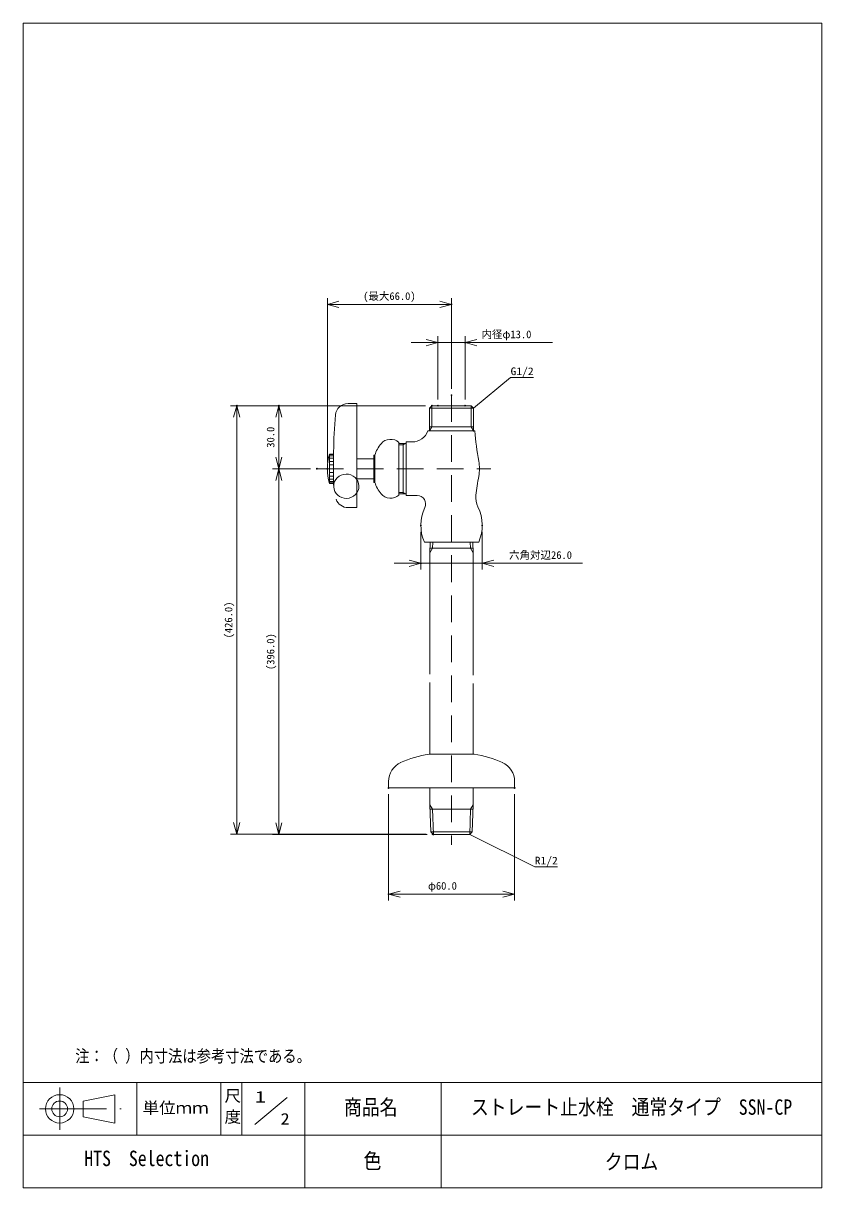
# Model space of a CAD drawing. Units: millimetres, scale not verified. Extents: x -380 to 380, y -554 to 554.
import ezdxf
from ezdxf.enums import TextEntityAlignment as Align

# ---------------------------------------------------------------- set-up
doc = ezdxf.new("R2010")
doc.units = ezdxf.units.MM
doc.header["$LTSCALE"] = 2
doc.header["$PDMODE"] = 32
doc.header["$PDSIZE"] = 0.8
doc.linetypes.add('USER1', pattern=[19.05, 12.7, -6.35])
doc.linetypes.add('USER2', pattern=[50.8, 31.75, -6.35, 6.35, -6.35])
doc.layers.add('0-0_0', color=7, linetype='Continuous', lineweight=15)
doc.layers.add('0-2_CLASS1', color=7, linetype='Continuous', lineweight=15)
doc.styles.add('ＭＳ ゴシック', font='')
doc.styles.get('ＭＳ ゴシック').set_extended_font_data('MS Gothic')

# ---------------------------------------------------------------- blocks, each defined once
blk = doc.blocks.new('_OPEN30')
at = {"layer": '0-0_0'}
blk.add_line((0, 0), (-4, 0), dxfattribs=at)
blk.add_lwpolyline([(-4, 1.0718), (0, 0), (-4, -1.0718)], dxfattribs=at)

msp = doc.modelspace()

# ---------------------------------------------------------------- linework, layer by layer
at = {"layer": '0-0_0'}
for p, q in [((-90.571, 136.143), (-90.571, 292.522)), ((27.629, 206.143), (27.629, 292.522)), ((-90.571, 286.522), (27.629, 286.522)), ((14.629, 196.143), (14.629, 256.143)), ((40.629, 196.143), (40.629, 256.143)), ((14.629, 250.143), (-10.771, 250.143)), ((40.629, 250.143), (66.029, 250.143)), ((2.998, 190.143), (-182.78, 190.143)), ((-176.78, -217.599), (-176.78, 190.143)), ((2.998, 190.143), (-142.78, 190.143)), ((-136.78, 130.143), (-136.78, 190.143)), ((-62.571, 192.143), (-70.906, 192.143)), ((-62.571, 192.143), (-62.571, 93.143)), ((8.998, 190.143), (6.674, 187.819)), ((8.998, 190.143), (46.26, 190.143)), ((8.998, 190.143), (8.998, 170.143)), ((46.26, 190.143), (48.584, 187.819)), ((46.26, 190.143), (46.26, 170.143)), ((6.674, 187.819), (48.584, 187.819)), ((6.674, 187.819), (6.674, 165.79)), ((48.584, 187.819), (48.584, 165.67)), ((48.584, 170.143), (6.674, 170.143)), ((8.998, 170.143), (6.674, 166.118)), ((46.26, 170.143), (48.584, 166.118)), ((-22.371, 105.143), (-22.371, 155.143)), ((-15.554, 155.643), (-9.412, 155.643)), ((-15.554, 155.643), (-15.554, 104.643)), ((49.739, 166.118), (5.174, 166.118)), ((-84.571, 146.143), (-84.571, 114.897)), ((-22.371, 154.143), (-15.554, 154.143)), ((-22.371, 152.743), (-18.371, 152.743)), ((-18.371, 154.143), (-18.371, 106.143)), ((-18.371, 152.743), (-15.946, 154.143)), ((-84.571, 143.666), (-88.571, 143.666)), ((-84.571, 142.267), (-88.571, 142.267)), ((-84.571, 140.043), (-88.571, 140.043)), ((-84.571, 137.143), (-88.571, 137.143)), ((-84.571, 133.766), (-88.571, 133.766)), ((-46.371, 139.643), (-62.571, 139.643)), ((-46.371, 117.143), (-46.371, 143.143)), ((-46.371, 143.143), (-45.371, 143.143)), ((-45.371, 117.143), (-45.371, 143.143)), ((-106.571, 130.143), (-142.78, 130.143)), ((-106.571, 130.143), (-142.78, 130.143)), ((-136.78, -217.857), (-136.78, 130.143)), ((-88.571, 130.143), (-84.571, 130.143)), ((-84.571, 126.52), (-88.571, 126.52)), ((-84.571, 123.143), (-88.571, 123.143)), ((-84.571, 116.62), (-88.707, 116.62)), ((-84.571, 120.244), (-88.571, 120.244)), ((-84.571, 118.019), (-88.571, 118.019)), ((-84.571, 116.143), (-88.571, 116.143)), ((-46.371, 120.643), (-62.571, 120.643)), ((-45.371, 117.143), (-46.371, 117.143)), ((-22.371, 107.543), (-18.371, 107.543)), ((-22.371, 106.143), (-15.554, 106.143)), ((-15.946, 106.143), (-18.371, 107.543)), ((-15.371, 106.143), (-15.554, 106.143)), ((-4.988, 104.643), (-15.554, 104.643)), ((-70.906, 93.143), (-62.571, 93.143)), ((-1.571, 70.143), (-1.571, 34.125)), ((56.829, 70.143), (56.829, 34.125)), ((1.755, 60.143), (53.503, 60.143)), ((7.442, 60.143), (7.129, 50.143)), ((9.767, 60.143), (9.588, 54.401)), ((45.492, 60.143), (45.671, 54.401)), ((47.817, 60.143), (48.129, 50.143)), ((7.129, 50.143), (9.588, 54.401)), ((7.129, 50.143), (7.129, -65.291)), ((47.996, 54.401), (7.262, 54.401)), ((48.129, 50.143), (45.671, 54.401)), ((48.129, 50.143), (48.129, -66.153)), ((-1.571, 40.125), (-26.971, 40.125)), ((56.829, 40.125), (-1.571, 40.125)), ((152.337, 40.125), (56.829, 40.125)), ((56.829, 40.125), (82.229, 40.125)), ((7.129, -73.291), (7.129, -141.599)), ((48.129, -74.153), (48.129, -141.599)), ((6.192, -141.599), (27.692, -141.599)), ((27.692, -141.599), (49.192, -141.599)), ((-32.308, -167.599), (-32.308, -173.599)), ((-32.308, -173.599), (87.692, -173.599)), ((7.129, -173.599), (7.129, -189.599)), ((48.129, -173.599), (48.129, -189.599)), ((87.692, -167.599), (87.692, -173.599)), ((-32.308, -179.599), (-32.308, -280.645)), ((87.692, -179.599), (87.692, -280.645)), ((7.937, -215.457), (7.129, -189.599)), ((7.129, -189.599), (9.588, -193.857)), ((47.996, -193.857), (7.262, -193.857)), ((10.338, -217.857), (9.588, -193.857)), ((44.921, -217.857), (45.671, -193.857)), ((48.129, -189.599), (45.671, -193.857)), ((47.321, -215.457), (48.129, -189.599)), ((3.571, -217.599), (-182.78, -217.599)), ((4.338, -217.857), (-142.78, -217.857)), ((10.338, -217.857), (7.937, -215.457)), ((7.937, -215.457), (47.321, -215.457)), ((44.921, -217.857), (10.338, -217.857)), ((44.921, -217.857), (47.321, -215.457)), ((87.692, -274.645), (-32.308, -274.645)), ((-112, -504), (-112, -454)), ((17.82, -454), (17.82, -554)), ((-112, -504), (-112, -554)), ((68, -504), (-112, -504)), ((17.82, -504), (17.82, -554))]:
    msp.add_line(p, q, dxfattribs=at)
at = {"layer": '0-0_0', "linetype": 'USER1'}
for p, q in [((27.629, 200.143), (27.629, -227.599)), ((-100.571, 130.143), (64.952, 130.143))]:
    msp.add_line(p, q, dxfattribs=at)
at = {"layer": '0-0_0'}
for points in [[(14.629, 250.143), (40.629, 250.143), (123.628, 250.143)], [(48.584, 187.819), (83.85, 217.011), (105.668, 217.011)], [(-84.571, 144.143), (-88.571, 144.143), (-88.571, 116.143)], [(44.921, -217.857), (106.841, -248.589), (128.659, -248.589)]]:
    msp.add_lwpolyline(points, dxfattribs=at)
for centre, radius, start, end in [((-70.906, 180.143), 12, 90, 174.39319), ((275.429, 146.143), 360, 174.39319, 180), ((-30.32, 146.11), 12.033, 48.64891, 139.48384), ((-9.841, 171.643), 16, 270, 339.79804), ((347.906, 190.96), 299.2, 184.76272, 190.32875), ((-40.571, 130.143), 50, 163.73979, 196.2602), ((-16.661, 134.438), 30, 139.48384, 163.13136), ((14.203, 130.143), 40, 349.67125, 10.32875), ((347.906, 69.326), 299.2, 169.67125, 173.15476), ((-32.638, 115.175), 51.934, 180.67833, 182.42583), ((-16.661, 125.848), 30, 196.86864, 220.51616), ((-70.906, 105.143), 12, 199.94737, 270), ((-30.32, 114.176), 12.033, 220.51616, 311.35109), ((-4.988, 96.643), 8, 334.80003, 90), ((-4.988, 96.643), 8, 334.80003, 90), ((70.696, 102.603), 20, 173.15476, 206.09906), ((38.576, 76.143), 40.147, 154.80003, 203.48661), ((16.682, 76.143), 40.147, 336.51339, 26.09906), ((17.643, -230.868), 90, 97.31014, 115.33313), ((37.74, -230.868), 90, 64.66681, 82.6898), ((-12.308, -167.599), 20, 114.19087, 179.99995), ((67.692, -167.599), 20, 359.99999, 65.80905)]:
    msp.add_arc(centre, radius, start, end, dxfattribs=at)
for start_param, end_param in [(0.00054427, 6.25103951), (0.00024224, 0.0345693)]:
    msp.add_ellipse((-72.537, 113.473), major_axis=(-11.989, -0.506), ratio=0.965153, start_param=start_param, end_param=end_param, dxfattribs=at)
for p in [(27.629, 286.522), (40.629, 250.143), (27.629, 200.143), (-176.78, 190.143), (-136.78, 190.143), (8.998, 190.143), (14.629, 190.143), (40.629, 190.143), (-136.78, 130.143), (-100.571, 130.143), (-90.571, 130.143), (-1.571, 76.143), (56.829, 76.143), (-1.571, 40.125), (-32.308, -173.599), (87.692, -173.599), (9.571, -217.599), (10.338, -217.857), (-32.308, -274.645)]:
    msp.add_point(p, dxfattribs=at)
at = {"layer": '0-2_CLASS1'}
for p, q in [((380, -554), (380, 554)), ((-380, -454), (380, -454)), ((-272, -454), (-272, -504)), ((-192, -454), (-192, -504)), ((-172, -454), (-172, -504)), ((-322.862, -471.5), (-292.862, -465.5)), ((-322.862, -471.5), (-322.862, -486.5)), ((-292.862, -465.5), (-292.862, -492.5)), ((-128.871, -468.059), (-159.684, -493.736)), ((-322.862, -486.5), (-292.862, -492.5)), ((-380, -504), (-112, -504)), ((68, -504), (380, -504)), ((-380, -554), (380, -554))]:
    msp.add_line(p, q, dxfattribs=at)
at = {"layer": '0-2_CLASS1', "linetype": 'USER2'}
for p, q in [((-345.362, -458.707), (-345.362, -499.013)), ((-364.436, -479), (-286.701, -479))]:
    msp.add_line(p, q, dxfattribs=at)
at = {"layer": '0-2_CLASS1'}
msp.add_lwpolyline([(-380, -554), (-380, 554), (380, 554)], dxfattribs=at)
for radius in [13.5, 7.5]:
    msp.add_circle((-345.362, -479), radius, dxfattribs=at)

# ---------------------------------------------------------------- block references
at = {"layer": '0-0_0', "xscale": 2.77, "yscale": 2.77}
for p, rotation in [((-90.571, 286.522), 180), ((40.629, 250.143), 180), ((-176.78, 190.143), 90), ((-136.78, 190.143), 90), ((-136.78, 130.143), 270), ((-136.78, 130.143), 90), ((56.829, 40.125), 180), ((-176.78, -217.599), 270), ((-136.78, -217.857), 270), ((-32.308, -274.645), 180)]:
    msp.add_blockref('_OPEN30', p, dxfattribs=dict(at, rotation=rotation))
for p in [(27.629, 286.522), (14.629, 250.143), (-1.571, 40.125), (87.692, -274.645)]:
    msp.add_blockref('_OPEN30', p, dxfattribs=at)

# ---------------------------------------------------------------- texts
at = {"layer": '0-0_0', "style": 'ＭＳ ゴシック'}
for s, p in [('(最大66.0)', (-56.471, 288.522)), ('内径φ13.0', (56.128, 252.143)), ('六角対辺26.0', (82.337, 42.125)), ('φ60.0', (5.192, -272.645))]:
    msp.add_text(s, height=7.331, dxfattribs=at).set_placement(p, align=Align.BOTTOM_LEFT)
for s, height, width, p in [('G1/2', 7.331, 1.1, (83.85, 217.011)), ('R1/2', 7.331, 1.1, (106.841, -248.589)), ('注：（ ）内寸法は参考寸法である。', 11.73, 0.85, (-330.567, -438.081)), ('商品名', 14.66, 0.85, (-74.778, -489.127)), ('HTS\u3000Selection', 14.66, 0.85, (-321.932, -537.821)), ('色', 14.66, 0.85, (-56.119, -540.194)), ('クロム', 14.66, 0.85, (173.438, -540.949))]:
    msp.add_text(s, height=height, dxfattribs=dict(at, width=width)).set_placement(p, align=Align.BOTTOM_LEFT)
for s, p in [('30.0', (-138.78, 150.143)), ('(426.0)', (-178.78, -31.228)), ('(396.0)', (-138.78, -61.357))]:
    msp.add_text(s, height=7.331, rotation=90, dxfattribs=at).set_placement(p, align=Align.BOTTOM_LEFT)
at = {"layer": '0-2_CLASS1', "style": 'ＭＳ ゴシック'}
for s, height, width, p in [('尺', 11, 1.05, (-188.442, -475.378)), ('1', 11, 1.4, (-159.451, -476.331)), ('単位ｍｍ', 11, 1.05, (-266.504, -486.805)), ('ストレート止水栓\u3000通常タイプ\u3000SSN-CP', 14.66, 0.85, (46.08, -489)), ('度', 11, 1.05, (-188.442, -495.378)), ('2', 11, 1.15, (-135.053, -497.279))]:
    msp.add_text(s, height=height, dxfattribs=dict(at, width=width)).set_placement(p, align=Align.BOTTOM_LEFT)

doc.saveas('drawing.dxf')
